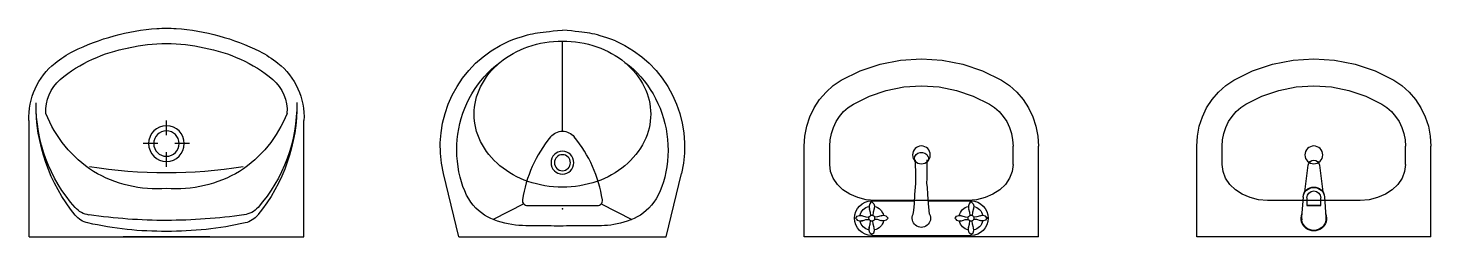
# Model space of a CAD drawing. Header units: millimetres. Extents: x 3103 to 179340, y -10977 to 70536.
# Drawn here: x 36668 to 39423, y -7892 to -7481 of the extents above; entities that cross this region are included whole.
import ezdxf

# ---------------------------------------------------------------- set-up
doc = ezdxf.new("R2010")
doc.units = ezdxf.units.MM
doc.header["$LTSCALE"] = 0.5
doc.layers.add('SANTEH', color=30, linetype='Continuous')

# ---------------------------------------------------------------- blocks, each defined once
blk = doc.blocks.new('Basin Symb_67')
at = {"layer": 'SANTEH', "linetype": 'Continuous'}
for p, q in [((0, 410), (540, 410)), ((0, 410), (0, 181.6)), ((355.1, 410), (184.9, 410)), ((540, 410), (540, 181.6)), ((269.9, 272.2), (269.9, 243.4)), ((253.2, 226.7), (224.4, 226.7)), ((315.4, 226.7), (286.6, 226.7)), ((269.9, 210), (269.9, 181.2))]:
    blk.add_line(p, q, dxfattribs=at)
for radius in [35, 25]:
    blk.add_circle((269.9, 226.7), radius, dxfattribs=at)
for centre, radius, start, end in [((264.2, -276.8), 675.9, 89.4897, 102.694), ((275.1, -276.8), 675.9, 77.2285, 90.4328), ((353.5, 151.9), 339.6, 140.6648, 180.9072), ((124.1, 322.4), 45, 97.8304, 138.5245), ((125.6, 338.7), 45, 102.694, 140.6648), ((275.2, -776.1), 1153.8, 90.245, 97.8304), ((263.5, -776.1), 1153.8, 82.0921, 89.6775), ((416.1, 322.2), 45, 41.398, 82.0921), ((414.6, 338.5), 45, 39.2578, 77.2285), ((186.5, 152), 339.6, 359.0153, 39.2578), ((319, 150.2), 305.1, 138.5245, 180.6767), ((220.9, 150.2), 305.1, 359.2458, 41.398), ((250.7, 75.1), 240.6, 85.394, 121.0561), ((289.3, 75.1), 240.6, 58.9439, 94.606), ((257.1, 79), 240.7, 122.8442, 158.4481), ((269.9, -700.7), 984.9, 81.1796, 98.8266), ((282.9, 79), 240.7, 21.5519, 57.1558), ((137.2, 175.7), 137.4, 177.5448, 231.2546), ((114, 161.9), 80.9, 176.0694, 229.1984), ((426, 161.9), 80.9, 310.8016, 3.9306), ((402.8, 175.7), 137.4, 308.7454, 2.4552), ((246.6, 327.4), 293, 230.7149, 260.0022), ((293.4, 327.4), 293, 279.9978, 309.2851), ((184.3, 234.6), 212.8, 231.3152, 242.8429), ((355.7, 234.6), 212.8, 297.1571, 308.6848), ((283.7, 443.7), 444.2, 243.7403, 265.7948), ((270, 346.7), 316.7, 256.4334, 283.5666), ((256.3, 443.7), 444.2, 274.2052, 296.2597), ((270, 270), 270, 265.9876, 274.0124)]:
    blk.add_arc(centre, radius, start, end, dxfattribs=at)
blk = doc.blocks.new('Basin 01_71')
at = {"layer": 'SANTEH', "linetype": 'Continuous'}
for p, q in [((0, 350), (0, 171.8)), ((460, 350), (0, 350)), ((128.5, 341.7), (127.2, 337.2)), ((128.5, 341.7), (127.2, 337.2)), ((128.5, 341.7), (127.2, 337.2)), ((128.5, 341.7), (127.2, 337.2)), ((128.5, 341.7), (127.2, 337.2)), ((128.5, 341.7), (127.2, 337.2)), ((127.2, 337.2), (127.5, 332.3)), ((127.2, 337.2), (127.5, 332.3)), ((127.2, 337.2), (127.5, 332.3)), ((127.2, 337.2), (127.5, 332.3)), ((127.2, 337.2), (127.5, 332.3)), ((127.2, 337.2), (127.5, 332.3)), ((127.5, 332.3), (128.4, 332)), ((127.5, 332.3), (128.4, 332)), ((127.5, 332.3), (128.4, 332)), ((127.5, 332.3), (128.4, 332)), ((127.5, 332.3), (128.4, 332)), ((127.5, 332.3), (128.4, 332)), ((128.4, 332), (127.6, 331.5)), ((128.4, 332), (127.6, 331.5)), ((128.4, 332), (127.6, 331.5)), ((128.4, 332), (127.6, 331.5)), ((128.4, 332), (127.6, 331.5)), ((128.4, 332), (127.6, 331.5)), ((127.6, 331.5), (129.6, 324.7)), ((127.6, 331.5), (129.6, 324.7)), ((127.6, 331.5), (129.6, 324.7)), ((127.6, 331.5), (129.6, 324.7)), ((127.6, 331.5), (129.6, 324.7)), ((127.6, 331.5), (129.6, 324.7)), ((130.2, 343.2), (128.5, 341.7)), ((130.2, 343.2), (128.5, 341.7)), ((130.2, 343.2), (128.5, 341.7)), ((130.2, 343.2), (128.5, 341.7)), ((130.2, 343.2), (128.5, 341.7)), ((130.2, 343.2), (128.5, 341.7)), ((132.5, 345.3), (130.2, 343.2)), ((132.5, 345.3), (130.2, 343.2)), ((132.5, 345.3), (130.2, 343.2)), ((132.5, 345.3), (130.2, 343.2)), ((132.5, 345.3), (130.2, 343.2)), ((132.5, 345.3), (130.2, 343.2)), ((132.5, 346.9), (327.5, 346.9)), ((132.5, 345.3), (134.7, 343.2)), ((132.5, 345.3), (134.7, 343.2)), ((132.5, 345.3), (134.7, 343.2)), ((132.5, 345.3), (134.7, 343.2)), ((132.5, 345.3), (134.7, 343.2)), ((132.5, 345.3), (134.7, 343.2)), ((134.7, 343.2), (136.4, 341.7)), ((134.7, 343.2), (136.4, 341.7)), ((134.7, 343.2), (136.4, 341.7)), ((134.7, 343.2), (136.4, 341.7)), ((134.7, 343.2), (136.4, 341.7)), ((134.7, 343.2), (136.4, 341.7)), ((137.4, 331.5), (135.4, 324.7)), ((137.4, 331.5), (135.4, 324.7)), ((137.4, 331.5), (135.4, 324.7)), ((137.4, 331.5), (135.4, 324.7)), ((137.4, 331.5), (135.4, 324.7)), ((137.4, 331.5), (135.4, 324.7)), ((136.4, 341.7), (137.7, 337.2)), ((136.4, 341.7), (137.7, 337.2)), ((136.4, 341.7), (137.7, 337.2)), ((136.4, 341.7), (137.7, 337.2)), ((136.4, 341.7), (137.7, 337.2)), ((136.4, 341.7), (137.7, 337.2)), ((137.4, 332.3), (136.6, 332)), ((137.4, 332.3), (136.6, 332)), ((137.4, 332.3), (136.6, 332)), ((137.4, 332.3), (136.6, 332)), ((137.4, 332.3), (136.6, 332)), ((137.4, 332.3), (136.6, 332)), ((136.6, 332), (137.4, 331.5)), ((136.6, 332), (137.4, 331.5)), ((136.6, 332), (137.4, 331.5)), ((136.6, 332), (137.4, 331.5)), ((136.6, 332), (137.4, 331.5)), ((136.6, 332), (137.4, 331.5)), ((137.7, 337.2), (137.4, 332.3)), ((137.7, 337.2), (137.4, 332.3)), ((137.7, 337.2), (137.4, 332.3)), ((137.7, 337.2), (137.4, 332.3)), ((137.7, 337.2), (137.4, 332.3)), ((137.7, 337.2), (137.4, 332.3)), ((323.5, 341.7), (322.2, 337.2)), ((323.5, 341.7), (322.2, 337.2)), ((323.5, 341.7), (322.2, 337.2)), ((323.5, 341.7), (322.2, 337.2)), ((323.5, 341.7), (322.2, 337.2)), ((323.5, 341.7), (322.2, 337.2)), ((322.2, 337.2), (322.5, 332.3)), ((322.2, 337.2), (322.5, 332.3)), ((322.2, 337.2), (322.5, 332.3)), ((322.2, 337.2), (322.5, 332.3)), ((322.2, 337.2), (322.5, 332.3)), ((322.2, 337.2), (322.5, 332.3)), ((322.5, 332.3), (323.4, 332)), ((322.5, 332.3), (323.4, 332)), ((322.5, 332.3), (323.4, 332)), ((322.5, 332.3), (323.4, 332)), ((322.5, 332.3), (323.4, 332)), ((322.5, 332.3), (323.4, 332)), ((323.4, 332), (322.6, 331.5)), ((323.4, 332), (322.6, 331.5)), ((323.4, 332), (322.6, 331.5)), ((323.4, 332), (322.6, 331.5)), ((323.4, 332), (322.6, 331.5)), ((323.4, 332), (322.6, 331.5)), ((322.6, 331.5), (324.6, 324.7)), ((322.6, 331.5), (324.6, 324.7)), ((322.6, 331.5), (324.6, 324.7)), ((322.6, 331.5), (324.6, 324.7)), ((322.6, 331.5), (324.6, 324.7)), ((322.6, 331.5), (324.6, 324.7)), ((325.2, 343.2), (323.5, 341.7)), ((325.2, 343.2), (323.5, 341.7)), ((325.2, 343.2), (323.5, 341.7)), ((325.2, 343.2), (323.5, 341.7)), ((325.2, 343.2), (323.5, 341.7)), ((325.2, 343.2), (323.5, 341.7)), ((327.5, 345.3), (325.2, 343.2)), ((327.5, 345.3), (325.2, 343.2)), ((327.5, 345.3), (325.2, 343.2)), ((327.5, 345.3), (325.2, 343.2)), ((327.5, 345.3), (325.2, 343.2)), ((327.5, 345.3), (325.2, 343.2)), ((327.5, 345.3), (329.7, 343.2)), ((327.5, 345.3), (329.7, 343.2)), ((327.5, 345.3), (329.7, 343.2)), ((327.5, 345.3), (329.7, 343.2)), ((327.5, 345.3), (329.7, 343.2)), ((327.5, 345.3), (329.7, 343.2)), ((329.7, 343.2), (331.4, 341.7)), ((329.7, 343.2), (331.4, 341.7)), ((329.7, 343.2), (331.4, 341.7)), ((329.7, 343.2), (331.4, 341.7)), ((329.7, 343.2), (331.4, 341.7)), ((329.7, 343.2), (331.4, 341.7)), ((332.4, 331.5), (330.4, 324.7)), ((332.4, 331.5), (330.4, 324.7)), ((332.4, 331.5), (330.4, 324.7)), ((332.4, 331.5), (330.4, 324.7)), ((332.4, 331.5), (330.4, 324.7)), ((332.4, 331.5), (330.4, 324.7)), ((331.4, 341.7), (332.7, 337.2)), ((331.4, 341.7), (332.7, 337.2)), ((331.4, 341.7), (332.7, 337.2)), ((331.4, 341.7), (332.7, 337.2)), ((331.4, 341.7), (332.7, 337.2)), ((331.4, 341.7), (332.7, 337.2)), ((332.4, 332.3), (331.6, 332)), ((332.4, 332.3), (331.6, 332)), ((332.4, 332.3), (331.6, 332)), ((332.4, 332.3), (331.6, 332)), ((332.4, 332.3), (331.6, 332)), ((332.4, 332.3), (331.6, 332)), ((331.6, 332), (332.4, 331.5)), ((331.6, 332), (332.4, 331.5)), ((331.6, 332), (332.4, 331.5)), ((331.6, 332), (332.4, 331.5)), ((331.6, 332), (332.4, 331.5)), ((331.6, 332), (332.4, 331.5)), ((332.7, 337.2), (332.4, 332.3)), ((332.7, 337.2), (332.4, 332.3)), ((332.7, 337.2), (332.4, 332.3)), ((332.7, 337.2), (332.4, 332.3)), ((332.7, 337.2), (332.4, 332.3)), ((332.7, 337.2), (332.4, 332.3)), ((460, 350), (460, 171.8)), ((100.4, 313.2), (102.5, 315.4)), ((100.4, 313.2), (102.5, 315.4)), ((100.4, 313.2), (102.5, 315.4)), ((100.4, 313.2), (102.5, 315.4)), ((100.4, 313.2), (102.5, 315.4)), ((100.4, 313.2), (102.5, 315.4)), ((100.4, 313.2), (102.5, 310.9)), ((100.4, 313.2), (102.5, 310.9)), ((100.4, 313.2), (102.5, 310.9)), ((100.4, 313.2), (102.5, 310.9)), ((100.4, 313.2), (102.5, 310.9)), ((100.4, 313.2), (102.5, 310.9)), ((102.5, 315.4), (104, 317.1)), ((102.5, 315.4), (104, 317.1)), ((102.5, 315.4), (104, 317.1)), ((102.5, 315.4), (104, 317.1)), ((102.5, 315.4), (104, 317.1)), ((102.5, 315.4), (104, 317.1)), ((102.5, 310.9), (104, 309.2)), ((102.5, 310.9), (104, 309.2)), ((102.5, 310.9), (104, 309.2)), ((102.5, 310.9), (104, 309.2)), ((102.5, 310.9), (104, 309.2)), ((102.5, 310.9), (104, 309.2)), ((104, 317.1), (108.5, 318.4)), ((104, 317.1), (108.5, 318.4)), ((104, 317.1), (108.5, 318.4)), ((104, 317.1), (108.5, 318.4)), ((104, 317.1), (108.5, 318.4)), ((104, 317.1), (108.5, 318.4)), ((104, 309.2), (108.5, 307.9)), ((104, 309.2), (108.5, 307.9)), ((104, 309.2), (108.5, 307.9)), ((104, 309.2), (108.5, 307.9)), ((104, 309.2), (108.5, 307.9)), ((104, 309.2), (108.5, 307.9)), ((108.5, 318.4), (113.4, 318.1)), ((108.5, 318.4), (113.4, 318.1)), ((108.5, 318.4), (113.4, 318.1)), ((108.5, 318.4), (113.4, 318.1)), ((108.5, 318.4), (113.4, 318.1)), ((108.5, 318.4), (113.4, 318.1)), ((108.5, 307.9), (113.4, 308.2)), ((108.5, 307.9), (113.4, 308.2)), ((108.5, 307.9), (113.4, 308.2)), ((108.5, 307.9), (113.4, 308.2)), ((108.5, 307.9), (113.4, 308.2)), ((108.5, 307.9), (113.4, 308.2)), ((113.4, 318.1), (113.7, 317.3)), ((113.4, 318.1), (113.7, 317.3)), ((113.4, 318.1), (113.7, 317.3)), ((113.4, 318.1), (113.7, 317.3)), ((113.4, 318.1), (113.7, 317.3)), ((113.4, 318.1), (113.7, 317.3)), ((113.4, 308.2), (113.7, 309.1)), ((113.4, 308.2), (113.7, 309.1)), ((113.4, 308.2), (113.7, 309.1)), ((113.4, 308.2), (113.7, 309.1)), ((113.4, 308.2), (113.7, 309.1)), ((113.4, 308.2), (113.7, 309.1)), ((113.7, 317.3), (114.2, 318.1)), ((113.7, 317.3), (114.2, 318.1)), ((113.7, 317.3), (114.2, 318.1)), ((113.7, 317.3), (114.2, 318.1)), ((113.7, 317.3), (114.2, 318.1)), ((113.7, 317.3), (114.2, 318.1)), ((113.7, 309.1), (114.2, 308.3)), ((113.7, 309.1), (114.2, 308.3)), ((113.7, 309.1), (114.2, 308.3)), ((113.7, 309.1), (114.2, 308.3)), ((113.7, 309.1), (114.2, 308.3)), ((113.7, 309.1), (114.2, 308.3)), ((114.2, 318.1), (121, 316.1)), ((114.2, 318.1), (121, 316.1)), ((114.2, 318.1), (121, 316.1)), ((114.2, 318.1), (121, 316.1)), ((114.2, 318.1), (121, 316.1)), ((114.2, 318.1), (121, 316.1)), ((114.2, 308.3), (121, 310.3)), ((114.2, 308.3), (121, 310.3)), ((114.2, 308.3), (121, 310.3)), ((114.2, 308.3), (121, 310.3)), ((114.2, 308.3), (121, 310.3)), ((114.2, 308.3), (121, 310.3)), ((121, 316.1), (127.3, 315.5)), ((121, 316.1), (127.3, 315.5)), ((121, 316.1), (127.3, 315.5)), ((121, 316.1), (127.3, 315.5)), ((121, 316.1), (127.3, 315.5)), ((121, 316.1), (127.3, 315.5)), ((121, 310.3), (127.3, 310.9)), ((121, 310.3), (127.3, 310.9)), ((121, 310.3), (127.3, 310.9)), ((121, 310.3), (127.3, 310.9)), ((121, 310.3), (127.3, 310.9)), ((121, 310.3), (127.3, 310.9)), ((127.1, 315.1), (126.8, 313.9)), ((127.1, 315.1), (126.8, 313.9)), ((127.1, 315.1), (126.8, 313.9)), ((127.1, 315.1), (126.8, 313.9)), ((127.1, 315.1), (126.8, 313.9)), ((127.1, 315.1), (126.8, 313.9)), ((126.8, 313.9), (126.8, 312.5)), ((126.8, 313.9), (126.8, 312.5)), ((126.8, 313.9), (126.8, 312.5)), ((126.8, 313.9), (126.8, 312.5)), ((126.8, 313.9), (126.8, 312.5)), ((126.8, 313.9), (126.8, 312.5)), ((126.8, 312.5), (127.1, 311.2)), ((126.8, 312.5), (127.1, 311.2)), ((126.8, 312.5), (127.1, 311.2)), ((126.8, 312.5), (127.1, 311.2)), ((126.8, 312.5), (127.1, 311.2)), ((126.8, 312.5), (127.1, 311.2)), ((127.7, 316.3), (127.1, 315.1)), ((127.7, 316.3), (127.1, 315.1)), ((127.7, 316.3), (127.1, 315.1)), ((127.7, 316.3), (127.1, 315.1)), ((127.7, 316.3), (127.1, 315.1)), ((127.7, 316.3), (127.1, 315.1)), ((127.1, 311.2), (127.7, 310.1)), ((127.1, 311.2), (127.7, 310.1)), ((127.1, 311.2), (127.7, 310.1)), ((127.1, 311.2), (127.7, 310.1)), ((127.1, 311.2), (127.7, 310.1)), ((127.1, 311.2), (127.7, 310.1)), ((128.6, 317.3), (127.7, 316.3)), ((128.6, 317.3), (127.7, 316.3)), ((128.6, 317.3), (127.7, 316.3)), ((128.6, 317.3), (127.7, 316.3)), ((128.6, 317.3), (127.7, 316.3)), ((128.6, 317.3), (127.7, 316.3)), ((127.7, 310.1), (128.6, 309.1)), ((127.7, 310.1), (128.6, 309.1)), ((127.7, 310.1), (128.6, 309.1)), ((127.7, 310.1), (128.6, 309.1)), ((127.7, 310.1), (128.6, 309.1)), ((127.7, 310.1), (128.6, 309.1)), ((129.7, 318.1), (128.6, 317.3)), ((129.7, 318.1), (128.6, 317.3)), ((129.7, 318.1), (128.6, 317.3)), ((129.7, 318.1), (128.6, 317.3)), ((129.7, 318.1), (128.6, 317.3)), ((129.7, 318.1), (128.6, 317.3)), ((128.6, 309.1), (129.7, 308.3)), ((128.6, 309.1), (129.7, 308.3)), ((128.6, 309.1), (129.7, 308.3)), ((128.6, 309.1), (129.7, 308.3)), ((128.6, 309.1), (129.7, 308.3)), ((128.6, 309.1), (129.7, 308.3)), ((129.6, 324.7), (130.2, 318.4)), ((129.6, 324.7), (130.2, 318.4)), ((129.6, 324.7), (130.2, 318.4)), ((129.6, 324.7), (130.2, 318.4)), ((129.6, 324.7), (130.2, 318.4)), ((129.6, 324.7), (130.2, 318.4)), ((129.6, 301.7), (130.2, 308)), ((129.6, 301.7), (130.2, 308)), ((129.6, 301.7), (130.2, 308)), ((129.6, 301.7), (130.2, 308)), ((129.6, 301.7), (130.2, 308)), ((129.6, 301.7), (130.2, 308)), ((130.9, 318.7), (129.7, 318.1)), ((130.9, 318.7), (129.7, 318.1)), ((130.9, 318.7), (129.7, 318.1)), ((130.9, 318.7), (129.7, 318.1)), ((130.9, 318.7), (129.7, 318.1)), ((130.9, 318.7), (129.7, 318.1)), ((129.7, 308.3), (130.9, 307.7)), ((129.7, 308.3), (130.9, 307.7)), ((129.7, 308.3), (130.9, 307.7)), ((129.7, 308.3), (130.9, 307.7)), ((129.7, 308.3), (130.9, 307.7)), ((129.7, 308.3), (130.9, 307.7)), ((132.2, 318.9), (130.9, 318.7)), ((132.2, 318.9), (130.9, 318.7)), ((132.2, 318.9), (130.9, 318.7)), ((132.2, 318.9), (130.9, 318.7)), ((132.2, 318.9), (130.9, 318.7)), ((132.2, 318.9), (130.9, 318.7)), ((130.9, 307.7), (132.2, 307.5)), ((130.9, 307.7), (132.2, 307.5)), ((130.9, 307.7), (132.2, 307.5)), ((130.9, 307.7), (132.2, 307.5)), ((130.9, 307.7), (132.2, 307.5)), ((130.9, 307.7), (132.2, 307.5)), ((133.5, 318.8), (132.2, 318.9)), ((133.5, 318.8), (132.2, 318.9)), ((133.5, 318.8), (132.2, 318.9)), ((133.5, 318.8), (132.2, 318.9)), ((133.5, 318.8), (132.2, 318.9)), ((133.5, 318.8), (132.2, 318.9)), ((132.2, 307.5), (133.5, 307.6)), ((132.2, 307.5), (133.5, 307.6)), ((132.2, 307.5), (133.5, 307.6)), ((132.2, 307.5), (133.5, 307.6)), ((132.2, 307.5), (133.5, 307.6)), ((132.2, 307.5), (133.5, 307.6)), ((134.8, 318.4), (133.5, 318.8)), ((134.8, 318.4), (133.5, 318.8)), ((134.8, 318.4), (133.5, 318.8)), ((134.8, 318.4), (133.5, 318.8)), ((134.8, 318.4), (133.5, 318.8)), ((134.8, 318.4), (133.5, 318.8)), ((133.5, 307.6), (134.8, 308)), ((133.5, 307.6), (134.8, 308)), ((133.5, 307.6), (134.8, 308)), ((133.5, 307.6), (134.8, 308)), ((133.5, 307.6), (134.8, 308)), ((133.5, 307.6), (134.8, 308)), ((135.4, 324.7), (134.8, 318.4)), ((135.4, 324.7), (134.8, 318.4)), ((135.4, 324.7), (134.8, 318.4)), ((135.4, 324.7), (134.8, 318.4)), ((135.4, 324.7), (134.8, 318.4)), ((135.4, 324.7), (134.8, 318.4)), ((135.9, 317.8), (134.8, 318.4)), ((135.9, 317.8), (134.8, 318.4)), ((135.9, 317.8), (134.8, 318.4)), ((135.9, 317.8), (134.8, 318.4)), ((135.9, 317.8), (134.8, 318.4)), ((135.9, 317.8), (134.8, 318.4)), ((134.8, 308), (135.9, 308.6)), ((134.8, 308), (135.9, 308.6)), ((134.8, 308), (135.9, 308.6)), ((134.8, 308), (135.9, 308.6)), ((134.8, 308), (135.9, 308.6)), ((134.8, 308), (135.9, 308.6)), ((135.4, 301.7), (134.8, 308)), ((135.4, 301.7), (134.8, 308)), ((135.4, 301.7), (134.8, 308)), ((135.4, 301.7), (134.8, 308)), ((135.4, 301.7), (134.8, 308)), ((135.4, 301.7), (134.8, 308)), ((136.9, 316.9), (135.9, 317.8)), ((136.9, 316.9), (135.9, 317.8)), ((136.9, 316.9), (135.9, 317.8)), ((136.9, 316.9), (135.9, 317.8)), ((136.9, 316.9), (135.9, 317.8)), ((136.9, 316.9), (135.9, 317.8)), ((135.9, 308.6), (136.9, 309.5)), ((135.9, 308.6), (136.9, 309.5)), ((135.9, 308.6), (136.9, 309.5)), ((135.9, 308.6), (136.9, 309.5)), ((135.9, 308.6), (136.9, 309.5)), ((135.9, 308.6), (136.9, 309.5)), ((137.6, 315.8), (136.9, 316.9)), ((137.6, 315.8), (136.9, 316.9)), ((137.6, 315.8), (136.9, 316.9)), ((137.6, 315.8), (136.9, 316.9)), ((137.6, 315.8), (136.9, 316.9)), ((137.6, 315.8), (136.9, 316.9)), ((136.9, 309.5), (137.6, 310.6)), ((136.9, 309.5), (137.6, 310.6)), ((136.9, 309.5), (137.6, 310.6)), ((136.9, 309.5), (137.6, 310.6)), ((136.9, 309.5), (137.6, 310.6)), ((136.9, 309.5), (137.6, 310.6)), ((138, 314.5), (137.6, 315.8)), ((138, 314.5), (137.6, 315.8)), ((138, 314.5), (137.6, 315.8)), ((138, 314.5), (137.6, 315.8)), ((138, 314.5), (137.6, 315.8)), ((138, 314.5), (137.6, 315.8)), ((137.6, 310.6), (138, 311.9)), ((137.6, 310.6), (138, 311.9)), ((137.6, 310.6), (138, 311.9)), ((137.6, 310.6), (138, 311.9)), ((137.6, 310.6), (138, 311.9)), ((137.6, 310.6), (138, 311.9)), ((144, 316.1), (137.7, 315.5)), ((144, 316.1), (137.7, 315.5)), ((144, 316.1), (137.7, 315.5)), ((144, 316.1), (137.7, 315.5)), ((144, 316.1), (137.7, 315.5)), ((144, 316.1), (137.7, 315.5)), ((144, 310.3), (137.7, 310.9)), ((144, 310.3), (137.7, 310.9)), ((144, 310.3), (137.7, 310.9)), ((144, 310.3), (137.7, 310.9)), ((144, 310.3), (137.7, 310.9)), ((144, 310.3), (137.7, 310.9)), ((138.2, 313.2), (138, 314.5)), ((138.2, 313.2), (138, 314.5)), ((138.2, 313.2), (138, 314.5)), ((138.2, 313.2), (138, 314.5)), ((138.2, 313.2), (138, 314.5)), ((138.2, 313.2), (138, 314.5)), ((138, 311.9), (138.2, 313.2)), ((138, 311.9), (138.2, 313.2)), ((138, 311.9), (138.2, 313.2)), ((138, 311.9), (138.2, 313.2)), ((138, 311.9), (138.2, 313.2)), ((138, 311.9), (138.2, 313.2)), ((150.8, 318.1), (144, 316.1)), ((150.8, 318.1), (144, 316.1)), ((150.8, 318.1), (144, 316.1)), ((150.8, 318.1), (144, 316.1)), ((150.8, 318.1), (144, 316.1)), ((150.8, 318.1), (144, 316.1)), ((150.8, 308.3), (144, 310.3)), ((150.8, 308.3), (144, 310.3)), ((150.8, 308.3), (144, 310.3)), ((150.8, 308.3), (144, 310.3)), ((150.8, 308.3), (144, 310.3)), ((150.8, 308.3), (144, 310.3)), ((151.3, 317.3), (150.8, 318.1)), ((151.3, 317.3), (150.8, 318.1)), ((151.3, 317.3), (150.8, 318.1)), ((151.3, 317.3), (150.8, 318.1)), ((151.3, 317.3), (150.8, 318.1)), ((151.3, 317.3), (150.8, 318.1)), ((151.3, 309.1), (150.8, 308.3)), ((151.3, 309.1), (150.8, 308.3)), ((151.3, 309.1), (150.8, 308.3)), ((151.3, 309.1), (150.8, 308.3)), ((151.3, 309.1), (150.8, 308.3)), ((151.3, 309.1), (150.8, 308.3)), ((151.6, 318.1), (151.3, 317.3)), ((151.6, 318.1), (151.3, 317.3)), ((151.6, 318.1), (151.3, 317.3)), ((151.6, 318.1), (151.3, 317.3)), ((151.6, 318.1), (151.3, 317.3)), ((151.6, 318.1), (151.3, 317.3)), ((151.6, 308.3), (151.3, 309.1)), ((151.6, 308.3), (151.3, 309.1)), ((151.6, 308.3), (151.3, 309.1)), ((151.6, 308.3), (151.3, 309.1)), ((151.6, 308.3), (151.3, 309.1)), ((151.6, 308.3), (151.3, 309.1)), ((156.5, 318.4), (151.6, 318.1)), ((156.5, 318.4), (151.6, 318.1)), ((156.5, 318.4), (151.6, 318.1)), ((156.5, 318.4), (151.6, 318.1)), ((156.5, 318.4), (151.6, 318.1)), ((156.5, 318.4), (151.6, 318.1)), ((156.5, 308), (151.6, 308.3)), ((156.5, 308), (151.6, 308.3)), ((156.5, 308), (151.6, 308.3)), ((156.5, 308), (151.6, 308.3)), ((156.5, 308), (151.6, 308.3)), ((156.5, 308), (151.6, 308.3)), ((161, 317.2), (156.5, 318.4)), ((161, 317.2), (156.5, 318.4)), ((161, 317.2), (156.5, 318.4)), ((161, 317.2), (156.5, 318.4)), ((161, 317.2), (156.5, 318.4)), ((161, 317.2), (156.5, 318.4)), ((161, 309.2), (156.5, 308)), ((161, 309.2), (156.5, 308)), ((161, 309.2), (156.5, 308)), ((161, 309.2), (156.5, 308)), ((161, 309.2), (156.5, 308)), ((161, 309.2), (156.5, 308)), ((162.5, 315.4), (161, 317.2)), ((162.5, 315.4), (161, 317.2)), ((162.5, 315.4), (161, 317.2)), ((162.5, 315.4), (161, 317.2)), ((162.5, 315.4), (161, 317.2)), ((162.5, 315.4), (161, 317.2)), ((162.5, 311), (161, 309.2)), ((162.5, 311), (161, 309.2)), ((162.5, 311), (161, 309.2)), ((162.5, 311), (161, 309.2)), ((162.5, 311), (161, 309.2)), ((162.5, 311), (161, 309.2)), ((164.6, 313.2), (162.5, 315.4)), ((164.6, 313.2), (162.5, 315.4)), ((164.6, 313.2), (162.5, 315.4)), ((164.6, 313.2), (162.5, 315.4)), ((164.6, 313.2), (162.5, 315.4)), ((164.6, 313.2), (162.5, 315.4)), ((164.6, 313.2), (162.5, 311)), ((164.6, 313.2), (162.5, 311)), ((164.6, 313.2), (162.5, 311)), ((164.6, 313.2), (162.5, 311)), ((164.6, 313.2), (162.5, 311)), ((164.6, 313.2), (162.5, 311)), ((213.9, 305.1), (215, 298)), ((246.1, 305.1), (245, 298)), ((295.4, 313.2), (297.5, 315.4)), ((295.4, 313.2), (297.5, 315.4)), ((295.4, 313.2), (297.5, 315.4)), ((295.4, 313.2), (297.5, 315.4)), ((295.4, 313.2), (297.5, 315.4)), ((295.4, 313.2), (297.5, 315.4)), ((295.4, 313.2), (297.5, 310.9)), ((295.4, 313.2), (297.5, 310.9)), ((295.4, 313.2), (297.5, 310.9)), ((295.4, 313.2), (297.5, 310.9)), ((295.4, 313.2), (297.5, 310.9)), ((295.4, 313.2), (297.5, 310.9)), ((297.5, 315.4), (299, 317.1)), ((297.5, 315.4), (299, 317.1)), ((297.5, 315.4), (299, 317.1)), ((297.5, 315.4), (299, 317.1)), ((297.5, 315.4), (299, 317.1)), ((297.5, 315.4), (299, 317.1)), ((297.5, 310.9), (299, 309.2)), ((297.5, 310.9), (299, 309.2)), ((297.5, 310.9), (299, 309.2)), ((297.5, 310.9), (299, 309.2)), ((297.5, 310.9), (299, 309.2)), ((297.5, 310.9), (299, 309.2)), ((299, 317.1), (303.5, 318.4)), ((299, 317.1), (303.5, 318.4)), ((299, 317.1), (303.5, 318.4)), ((299, 317.1), (303.5, 318.4)), ((299, 317.1), (303.5, 318.4)), ((299, 317.1), (303.5, 318.4)), ((299, 309.2), (303.5, 307.9)), ((299, 309.2), (303.5, 307.9)), ((299, 309.2), (303.5, 307.9)), ((299, 309.2), (303.5, 307.9)), ((299, 309.2), (303.5, 307.9)), ((299, 309.2), (303.5, 307.9)), ((303.5, 318.4), (308.4, 318.1)), ((303.5, 318.4), (308.4, 318.1)), ((303.5, 318.4), (308.4, 318.1)), ((303.5, 318.4), (308.4, 318.1)), ((303.5, 318.4), (308.4, 318.1)), ((303.5, 318.4), (308.4, 318.1)), ((303.5, 307.9), (308.4, 308.2)), ((303.5, 307.9), (308.4, 308.2)), ((303.5, 307.9), (308.4, 308.2)), ((303.5, 307.9), (308.4, 308.2)), ((303.5, 307.9), (308.4, 308.2)), ((303.5, 307.9), (308.4, 308.2)), ((308.4, 318.1), (308.7, 317.3)), ((308.4, 318.1), (308.7, 317.3)), ((308.4, 318.1), (308.7, 317.3)), ((308.4, 318.1), (308.7, 317.3)), ((308.4, 318.1), (308.7, 317.3)), ((308.4, 318.1), (308.7, 317.3)), ((308.4, 308.2), (308.7, 309.1)), ((308.4, 308.2), (308.7, 309.1)), ((308.4, 308.2), (308.7, 309.1)), ((308.4, 308.2), (308.7, 309.1)), ((308.4, 308.2), (308.7, 309.1)), ((308.4, 308.2), (308.7, 309.1)), ((308.7, 317.3), (309.2, 318.1)), ((308.7, 317.3), (309.2, 318.1)), ((308.7, 317.3), (309.2, 318.1)), ((308.7, 317.3), (309.2, 318.1)), ((308.7, 317.3), (309.2, 318.1)), ((308.7, 317.3), (309.2, 318.1)), ((308.7, 309.1), (309.2, 308.3)), ((308.7, 309.1), (309.2, 308.3)), ((308.7, 309.1), (309.2, 308.3)), ((308.7, 309.1), (309.2, 308.3)), ((308.7, 309.1), (309.2, 308.3)), ((308.7, 309.1), (309.2, 308.3)), ((309.2, 318.1), (316, 316.1)), ((309.2, 318.1), (316, 316.1)), ((309.2, 318.1), (316, 316.1)), ((309.2, 318.1), (316, 316.1)), ((309.2, 318.1), (316, 316.1)), ((309.2, 318.1), (316, 316.1)), ((309.2, 308.3), (316, 310.3)), ((309.2, 308.3), (316, 310.3)), ((309.2, 308.3), (316, 310.3)), ((309.2, 308.3), (316, 310.3)), ((309.2, 308.3), (316, 310.3)), ((309.2, 308.3), (316, 310.3)), ((316, 316.1), (322.3, 315.5)), ((316, 316.1), (322.3, 315.5)), ((316, 316.1), (322.3, 315.5)), ((316, 316.1), (322.3, 315.5)), ((316, 316.1), (322.3, 315.5)), ((316, 316.1), (322.3, 315.5)), ((316, 310.3), (322.3, 310.9)), ((316, 310.3), (322.3, 310.9)), ((316, 310.3), (322.3, 310.9)), ((316, 310.3), (322.3, 310.9)), ((316, 310.3), (322.3, 310.9)), ((316, 310.3), (322.3, 310.9)), ((322.1, 315.1), (321.8, 313.9)), ((322.1, 315.1), (321.8, 313.9)), ((322.1, 315.1), (321.8, 313.9)), ((322.1, 315.1), (321.8, 313.9)), ((322.1, 315.1), (321.8, 313.9)), ((322.1, 315.1), (321.8, 313.9)), ((321.8, 313.9), (321.8, 312.5)), ((321.8, 313.9), (321.8, 312.5)), ((321.8, 313.9), (321.8, 312.5)), ((321.8, 313.9), (321.8, 312.5)), ((321.8, 313.9), (321.8, 312.5)), ((321.8, 313.9), (321.8, 312.5)), ((321.8, 312.5), (322.1, 311.2)), ((321.8, 312.5), (322.1, 311.2)), ((321.8, 312.5), (322.1, 311.2)), ((321.8, 312.5), (322.1, 311.2)), ((321.8, 312.5), (322.1, 311.2)), ((321.8, 312.5), (322.1, 311.2)), ((322.7, 316.3), (322.1, 315.1)), ((322.7, 316.3), (322.1, 315.1)), ((322.7, 316.3), (322.1, 315.1)), ((322.7, 316.3), (322.1, 315.1)), ((322.7, 316.3), (322.1, 315.1)), ((322.7, 316.3), (322.1, 315.1)), ((322.1, 311.2), (322.7, 310.1)), ((322.1, 311.2), (322.7, 310.1)), ((322.1, 311.2), (322.7, 310.1)), ((322.1, 311.2), (322.7, 310.1)), ((322.1, 311.2), (322.7, 310.1)), ((322.1, 311.2), (322.7, 310.1)), ((323.6, 317.3), (322.7, 316.3)), ((323.6, 317.3), (322.7, 316.3)), ((323.6, 317.3), (322.7, 316.3)), ((323.6, 317.3), (322.7, 316.3)), ((323.6, 317.3), (322.7, 316.3)), ((323.6, 317.3), (322.7, 316.3)), ((322.7, 310.1), (323.6, 309.1)), ((322.7, 310.1), (323.6, 309.1)), ((322.7, 310.1), (323.6, 309.1)), ((322.7, 310.1), (323.6, 309.1)), ((322.7, 310.1), (323.6, 309.1)), ((322.7, 310.1), (323.6, 309.1)), ((324.7, 318.1), (323.6, 317.3)), ((324.7, 318.1), (323.6, 317.3)), ((324.7, 318.1), (323.6, 317.3)), ((324.7, 318.1), (323.6, 317.3)), ((324.7, 318.1), (323.6, 317.3)), ((324.7, 318.1), (323.6, 317.3)), ((323.6, 309.1), (324.7, 308.3)), ((323.6, 309.1), (324.7, 308.3)), ((323.6, 309.1), (324.7, 308.3)), ((323.6, 309.1), (324.7, 308.3)), ((323.6, 309.1), (324.7, 308.3)), ((323.6, 309.1), (324.7, 308.3)), ((324.6, 324.7), (325.2, 318.4)), ((324.6, 324.7), (325.2, 318.4)), ((324.6, 324.7), (325.2, 318.4)), ((324.6, 324.7), (325.2, 318.4)), ((324.6, 324.7), (325.2, 318.4)), ((324.6, 324.7), (325.2, 318.4)), ((324.6, 301.7), (325.2, 308)), ((324.6, 301.7), (325.2, 308)), ((324.6, 301.7), (325.2, 308)), ((324.6, 301.7), (325.2, 308)), ((324.6, 301.7), (325.2, 308)), ((324.6, 301.7), (325.2, 308)), ((325.9, 318.7), (324.7, 318.1)), ((325.9, 318.7), (324.7, 318.1)), ((325.9, 318.7), (324.7, 318.1)), ((325.9, 318.7), (324.7, 318.1)), ((325.9, 318.7), (324.7, 318.1)), ((325.9, 318.7), (324.7, 318.1)), ((324.7, 308.3), (325.9, 307.7)), ((324.7, 308.3), (325.9, 307.7)), ((324.7, 308.3), (325.9, 307.7)), ((324.7, 308.3), (325.9, 307.7)), ((324.7, 308.3), (325.9, 307.7)), ((324.7, 308.3), (325.9, 307.7)), ((327.2, 318.9), (325.9, 318.7)), ((327.2, 318.9), (325.9, 318.7)), ((327.2, 318.9), (325.9, 318.7)), ((327.2, 318.9), (325.9, 318.7)), ((327.2, 318.9), (325.9, 318.7)), ((327.2, 318.9), (325.9, 318.7)), ((325.9, 307.7), (327.2, 307.5)), ((325.9, 307.7), (327.2, 307.5)), ((325.9, 307.7), (327.2, 307.5)), ((325.9, 307.7), (327.2, 307.5)), ((325.9, 307.7), (327.2, 307.5)), ((325.9, 307.7), (327.2, 307.5)), ((328.5, 318.8), (327.2, 318.9)), ((328.5, 318.8), (327.2, 318.9)), ((328.5, 318.8), (327.2, 318.9)), ((328.5, 318.8), (327.2, 318.9)), ((328.5, 318.8), (327.2, 318.9)), ((328.5, 318.8), (327.2, 318.9)), ((327.2, 307.5), (328.5, 307.6)), ((327.2, 307.5), (328.5, 307.6)), ((327.2, 307.5), (328.5, 307.6)), ((327.2, 307.5), (328.5, 307.6)), ((327.2, 307.5), (328.5, 307.6)), ((327.2, 307.5), (328.5, 307.6)), ((329.8, 318.4), (328.5, 318.8)), ((329.8, 318.4), (328.5, 318.8)), ((329.8, 318.4), (328.5, 318.8)), ((329.8, 318.4), (328.5, 318.8)), ((329.8, 318.4), (328.5, 318.8)), ((329.8, 318.4), (328.5, 318.8)), ((328.5, 307.6), (329.8, 308)), ((328.5, 307.6), (329.8, 308)), ((328.5, 307.6), (329.8, 308)), ((328.5, 307.6), (329.8, 308)), ((328.5, 307.6), (329.8, 308)), ((328.5, 307.6), (329.8, 308)), ((330.4, 324.7), (329.8, 318.4)), ((330.4, 324.7), (329.8, 318.4)), ((330.4, 324.7), (329.8, 318.4)), ((330.4, 324.7), (329.8, 318.4)), ((330.4, 324.7), (329.8, 318.4)), ((330.4, 324.7), (329.8, 318.4)), ((330.9, 317.8), (329.8, 318.4)), ((330.9, 317.8), (329.8, 318.4)), ((330.9, 317.8), (329.8, 318.4)), ((330.9, 317.8), (329.8, 318.4)), ((330.9, 317.8), (329.8, 318.4)), ((330.9, 317.8), (329.8, 318.4)), ((329.8, 308), (330.9, 308.6)), ((329.8, 308), (330.9, 308.6)), ((329.8, 308), (330.9, 308.6)), ((329.8, 308), (330.9, 308.6)), ((329.8, 308), (330.9, 308.6)), ((329.8, 308), (330.9, 308.6)), ((330.4, 301.7), (329.8, 308)), ((330.4, 301.7), (329.8, 308)), ((330.4, 301.7), (329.8, 308)), ((330.4, 301.7), (329.8, 308)), ((330.4, 301.7), (329.8, 308)), ((330.4, 301.7), (329.8, 308)), ((331.9, 316.9), (330.9, 317.8)), ((331.9, 316.9), (330.9, 317.8)), ((331.9, 316.9), (330.9, 317.8)), ((331.9, 316.9), (330.9, 317.8)), ((331.9, 316.9), (330.9, 317.8)), ((331.9, 316.9), (330.9, 317.8)), ((330.9, 308.6), (331.9, 309.5)), ((330.9, 308.6), (331.9, 309.5)), ((330.9, 308.6), (331.9, 309.5)), ((330.9, 308.6), (331.9, 309.5)), ((330.9, 308.6), (331.9, 309.5)), ((330.9, 308.6), (331.9, 309.5)), ((332.6, 315.8), (331.9, 316.9)), ((332.6, 315.8), (331.9, 316.9)), ((332.6, 315.8), (331.9, 316.9)), ((332.6, 315.8), (331.9, 316.9)), ((332.6, 315.8), (331.9, 316.9)), ((332.6, 315.8), (331.9, 316.9)), ((331.9, 309.5), (332.6, 310.6)), ((331.9, 309.5), (332.6, 310.6)), ((331.9, 309.5), (332.6, 310.6)), ((331.9, 309.5), (332.6, 310.6)), ((331.9, 309.5), (332.6, 310.6)), ((331.9, 309.5), (332.6, 310.6)), ((333, 314.5), (332.6, 315.8)), ((333, 314.5), (332.6, 315.8)), ((333, 314.5), (332.6, 315.8)), ((333, 314.5), (332.6, 315.8)), ((333, 314.5), (332.6, 315.8)), ((333, 314.5), (332.6, 315.8)), ((332.6, 310.6), (333, 311.9)), ((332.6, 310.6), (333, 311.9)), ((332.6, 310.6), (333, 311.9)), ((332.6, 310.6), (333, 311.9)), ((332.6, 310.6), (333, 311.9)), ((332.6, 310.6), (333, 311.9)), ((339, 316.1), (332.7, 315.5)), ((339, 316.1), (332.7, 315.5)), ((339, 316.1), (332.7, 315.5)), ((339, 316.1), (332.7, 315.5)), ((339, 316.1), (332.7, 315.5)), ((339, 316.1), (332.7, 315.5)), ((339, 310.3), (332.7, 310.9)), ((339, 310.3), (332.7, 310.9)), ((339, 310.3), (332.7, 310.9)), ((339, 310.3), (332.7, 310.9)), ((339, 310.3), (332.7, 310.9)), ((339, 310.3), (332.7, 310.9)), ((333.2, 313.2), (333, 314.5)), ((333.2, 313.2), (333, 314.5)), ((333.2, 313.2), (333, 314.5)), ((333.2, 313.2), (333, 314.5)), ((333.2, 313.2), (333, 314.5)), ((333.2, 313.2), (333, 314.5)), ((333, 311.9), (333.2, 313.2)), ((333, 311.9), (333.2, 313.2)), ((333, 311.9), (333.2, 313.2)), ((333, 311.9), (333.2, 313.2)), ((333, 311.9), (333.2, 313.2)), ((333, 311.9), (333.2, 313.2)), ((345.8, 318.1), (339, 316.1)), ((345.8, 318.1), (339, 316.1)), ((345.8, 318.1), (339, 316.1)), ((345.8, 318.1), (339, 316.1)), ((345.8, 318.1), (339, 316.1)), ((345.8, 318.1), (339, 316.1)), ((345.8, 308.3), (339, 310.3)), ((345.8, 308.3), (339, 310.3)), ((345.8, 308.3), (339, 310.3)), ((345.8, 308.3), (339, 310.3)), ((345.8, 308.3), (339, 310.3)), ((345.8, 308.3), (339, 310.3)), ((346.3, 317.3), (345.8, 318.1)), ((346.3, 317.3), (345.8, 318.1)), ((346.3, 317.3), (345.8, 318.1)), ((346.3, 317.3), (345.8, 318.1)), ((346.3, 317.3), (345.8, 318.1)), ((346.3, 317.3), (345.8, 318.1)), ((346.3, 309.1), (345.8, 308.3)), ((346.3, 309.1), (345.8, 308.3)), ((346.3, 309.1), (345.8, 308.3)), ((346.3, 309.1), (345.8, 308.3)), ((346.3, 309.1), (345.8, 308.3)), ((346.3, 309.1), (345.8, 308.3)), ((346.6, 318.1), (346.3, 317.3)), ((346.6, 318.1), (346.3, 317.3)), ((346.6, 318.1), (346.3, 317.3)), ((346.6, 318.1), (346.3, 317.3)), ((346.6, 318.1), (346.3, 317.3)), ((346.6, 318.1), (346.3, 317.3)), ((346.6, 308.3), (346.3, 309.1)), ((346.6, 308.3), (346.3, 309.1)), ((346.6, 308.3), (346.3, 309.1)), ((346.6, 308.3), (346.3, 309.1)), ((346.6, 308.3), (346.3, 309.1)), ((346.6, 308.3), (346.3, 309.1)), ((351.5, 318.4), (346.6, 318.1)), ((351.5, 318.4), (346.6, 318.1)), ((351.5, 318.4), (346.6, 318.1)), ((351.5, 318.4), (346.6, 318.1)), ((351.5, 318.4), (346.6, 318.1)), ((351.5, 318.4), (346.6, 318.1)), ((351.5, 308), (346.6, 308.3)), ((351.5, 308), (346.6, 308.3)), ((351.5, 308), (346.6, 308.3)), ((351.5, 308), (346.6, 308.3)), ((351.5, 308), (346.6, 308.3)), ((351.5, 308), (346.6, 308.3)), ((356, 317.2), (351.5, 318.4)), ((356, 317.2), (351.5, 318.4)), ((356, 317.2), (351.5, 318.4)), ((356, 317.2), (351.5, 318.4)), ((356, 317.2), (351.5, 318.4)), ((356, 317.2), (351.5, 318.4)), ((356, 309.2), (351.5, 308)), ((356, 309.2), (351.5, 308)), ((356, 309.2), (351.5, 308)), ((356, 309.2), (351.5, 308)), ((356, 309.2), (351.5, 308)), ((356, 309.2), (351.5, 308)), ((357.5, 315.4), (356, 317.2)), ((357.5, 315.4), (356, 317.2)), ((357.5, 315.4), (356, 317.2)), ((357.5, 315.4), (356, 317.2)), ((357.5, 315.4), (356, 317.2)), ((357.5, 315.4), (356, 317.2)), ((357.5, 311), (356, 309.2)), ((357.5, 311), (356, 309.2)), ((357.5, 311), (356, 309.2)), ((357.5, 311), (356, 309.2)), ((357.5, 311), (356, 309.2)), ((357.5, 311), (356, 309.2)), ((359.6, 313.2), (357.5, 315.4)), ((359.6, 313.2), (357.5, 315.4)), ((359.6, 313.2), (357.5, 315.4)), ((359.6, 313.2), (357.5, 315.4)), ((359.6, 313.2), (357.5, 315.4)), ((359.6, 313.2), (357.5, 315.4)), ((359.6, 313.2), (357.5, 311)), ((359.6, 313.2), (357.5, 311)), ((359.6, 313.2), (357.5, 311)), ((359.6, 313.2), (357.5, 311)), ((359.6, 313.2), (357.5, 311)), ((359.6, 313.2), (357.5, 311)), ((127.3, 289.2), (127.6, 294.1)), ((127.3, 289.2), (127.6, 294.1)), ((127.3, 289.2), (127.6, 294.1)), ((127.3, 289.2), (127.6, 294.1)), ((127.3, 289.2), (127.6, 294.1)), ((127.3, 289.2), (127.6, 294.1)), ((128.6, 284.7), (127.3, 289.2)), ((128.6, 284.7), (127.3, 289.2)), ((128.6, 284.7), (127.3, 289.2)), ((128.6, 284.7), (127.3, 289.2)), ((128.6, 284.7), (127.3, 289.2)), ((128.6, 284.7), (127.3, 289.2)), ((127.6, 294.9), (129.6, 301.7)), ((127.6, 294.9), (129.6, 301.7)), ((127.6, 294.9), (129.6, 301.7)), ((127.6, 294.9), (129.6, 301.7)), ((127.6, 294.9), (129.6, 301.7)), ((127.6, 294.9), (129.6, 301.7)), ((128.4, 294.4), (127.6, 294.9)), ((128.4, 294.4), (127.6, 294.9)), ((128.4, 294.4), (127.6, 294.9)), ((128.4, 294.4), (127.6, 294.9)), ((128.4, 294.4), (127.6, 294.9)), ((128.4, 294.4), (127.6, 294.9)), ((127.6, 294.1), (128.4, 294.4)), ((127.6, 294.1), (128.4, 294.4)), ((127.6, 294.1), (128.4, 294.4)), ((127.6, 294.1), (128.4, 294.4)), ((127.6, 294.1), (128.4, 294.4)), ((127.6, 294.1), (128.4, 294.4)), ((130.3, 283.2), (128.6, 284.7)), ((130.3, 283.2), (128.6, 284.7)), ((130.3, 283.2), (128.6, 284.7)), ((130.3, 283.2), (128.6, 284.7)), ((130.3, 283.2), (128.6, 284.7)), ((130.3, 283.2), (128.6, 284.7)), ((132.5, 281.1), (130.3, 283.2)), ((132.5, 281.1), (130.3, 283.2)), ((132.5, 281.1), (130.3, 283.2)), ((132.5, 281.1), (130.3, 283.2)), ((132.5, 281.1), (130.3, 283.2)), ((132.5, 281.1), (130.3, 283.2)), ((132.5, 281.1), (134.8, 283.2)), ((132.5, 281.1), (134.8, 283.2)), ((132.5, 281.1), (134.8, 283.2)), ((132.5, 281.1), (134.8, 283.2)), ((132.5, 281.1), (134.8, 283.2)), ((132.5, 281.1), (134.8, 283.2)), ((132.5, 279.4), (216.5, 279.4)), ((134.8, 283.2), (136.5, 284.7)), ((134.8, 283.2), (136.5, 284.7)), ((134.8, 283.2), (136.5, 284.7)), ((134.8, 283.2), (136.5, 284.7)), ((134.8, 283.2), (136.5, 284.7)), ((134.8, 283.2), (136.5, 284.7)), ((137.4, 294.9), (135.4, 301.7)), ((137.4, 294.9), (135.4, 301.7)), ((137.4, 294.9), (135.4, 301.7)), ((137.4, 294.9), (135.4, 301.7)), ((137.4, 294.9), (135.4, 301.7)), ((137.4, 294.9), (135.4, 301.7)), ((136.5, 284.7), (137.8, 289.2)), ((136.5, 284.7), (137.8, 289.2)), ((136.5, 284.7), (137.8, 289.2)), ((136.5, 284.7), (137.8, 289.2)), ((136.5, 284.7), (137.8, 289.2)), ((136.5, 284.7), (137.8, 289.2)), ((136.6, 294.4), (137.4, 294.9)), ((136.6, 294.4), (137.4, 294.9)), ((136.6, 294.4), (137.4, 294.9)), ((136.6, 294.4), (137.4, 294.9)), ((136.6, 294.4), (137.4, 294.9)), ((136.6, 294.4), (137.4, 294.9)), ((137.5, 294.1), (136.6, 294.4)), ((137.5, 294.1), (136.6, 294.4)), ((137.5, 294.1), (136.6, 294.4)), ((137.5, 294.1), (136.6, 294.4)), ((137.5, 294.1), (136.6, 294.4)), ((137.5, 294.1), (136.6, 294.4)), ((137.8, 289.2), (137.5, 294.1)), ((137.8, 289.2), (137.5, 294.1)), ((137.8, 289.2), (137.5, 294.1)), ((137.8, 289.2), (137.5, 294.1)), ((137.8, 289.2), (137.5, 294.1)), ((137.8, 289.2), (137.5, 294.1)), ((138.9, 278.2), (138.9, 278.2)), ((321.1, 278.2), (138.9, 278.2)), ((215, 298), (216.2, 284.6)), ((216.2, 284.6), (217.3, 266.6)), ((243.8, 284.6), (242.7, 266.6)), ((243.5, 279.4), (327.5, 279.4)), ((245, 298), (243.8, 284.6)), ((322.3, 289.2), (322.6, 294.1)), ((322.3, 289.2), (322.6, 294.1)), ((322.3, 289.2), (322.6, 294.1)), ((322.3, 289.2), (322.6, 294.1)), ((322.3, 289.2), (322.6, 294.1)), ((322.3, 289.2), (322.6, 294.1)), ((323.6, 284.7), (322.3, 289.2)), ((323.6, 284.7), (322.3, 289.2)), ((323.6, 284.7), (322.3, 289.2)), ((323.6, 284.7), (322.3, 289.2)), ((323.6, 284.7), (322.3, 289.2)), ((323.6, 284.7), (322.3, 289.2)), ((322.6, 294.9), (324.6, 301.7)), ((322.6, 294.9), (324.6, 301.7)), ((322.6, 294.9), (324.6, 301.7)), ((322.6, 294.9), (324.6, 301.7)), ((322.6, 294.9), (324.6, 301.7)), ((322.6, 294.9), (324.6, 301.7)), ((323.4, 294.4), (322.6, 294.9)), ((323.4, 294.4), (322.6, 294.9)), ((323.4, 294.4), (322.6, 294.9)), ((323.4, 294.4), (322.6, 294.9)), ((323.4, 294.4), (322.6, 294.9)), ((323.4, 294.4), (322.6, 294.9)), ((322.6, 294.1), (323.4, 294.4)), ((322.6, 294.1), (323.4, 294.4)), ((322.6, 294.1), (323.4, 294.4)), ((322.6, 294.1), (323.4, 294.4)), ((322.6, 294.1), (323.4, 294.4)), ((322.6, 294.1), (323.4, 294.4)), ((325.3, 283.2), (323.6, 284.7)), ((325.3, 283.2), (323.6, 284.7)), ((325.3, 283.2), (323.6, 284.7)), ((325.3, 283.2), (323.6, 284.7)), ((325.3, 283.2), (323.6, 284.7)), ((325.3, 283.2), (323.6, 284.7)), ((327.5, 281.1), (325.3, 283.2)), ((327.5, 281.1), (325.3, 283.2)), ((327.5, 281.1), (325.3, 283.2)), ((327.5, 281.1), (325.3, 283.2)), ((327.5, 281.1), (325.3, 283.2)), ((327.5, 281.1), (325.3, 283.2)), ((327.5, 281.1), (329.8, 283.2)), ((327.5, 281.1), (329.8, 283.2)), ((327.5, 281.1), (329.8, 283.2)), ((327.5, 281.1), (329.8, 283.2)), ((327.5, 281.1), (329.8, 283.2)), ((327.5, 281.1), (329.8, 283.2)), ((329.8, 283.2), (331.5, 284.7)), ((329.8, 283.2), (331.5, 284.7)), ((329.8, 283.2), (331.5, 284.7)), ((329.8, 283.2), (331.5, 284.7)), ((329.8, 283.2), (331.5, 284.7)), ((329.8, 283.2), (331.5, 284.7)), ((332.4, 294.9), (330.4, 301.7)), ((332.4, 294.9), (330.4, 301.7)), ((332.4, 294.9), (330.4, 301.7)), ((332.4, 294.9), (330.4, 301.7)), ((332.4, 294.9), (330.4, 301.7)), ((332.4, 294.9), (330.4, 301.7)), ((331.5, 284.7), (332.8, 289.2)), ((331.5, 284.7), (332.8, 289.2)), ((331.5, 284.7), (332.8, 289.2)), ((331.5, 284.7), (332.8, 289.2)), ((331.5, 284.7), (332.8, 289.2)), ((331.5, 284.7), (332.8, 289.2)), ((331.6, 294.4), (332.4, 294.9)), ((331.6, 294.4), (332.4, 294.9)), ((331.6, 294.4), (332.4, 294.9)), ((331.6, 294.4), (332.4, 294.9)), ((331.6, 294.4), (332.4, 294.9)), ((331.6, 294.4), (332.4, 294.9)), ((332.5, 294.1), (331.6, 294.4)), ((332.5, 294.1), (331.6, 294.4)), ((332.5, 294.1), (331.6, 294.4)), ((332.5, 294.1), (331.6, 294.4)), ((332.5, 294.1), (331.6, 294.4)), ((332.5, 294.1), (331.6, 294.4)), ((332.8, 289.2), (332.5, 294.1)), ((332.8, 289.2), (332.5, 294.1)), ((332.8, 289.2), (332.5, 294.1)), ((332.8, 289.2), (332.5, 294.1)), ((332.8, 289.2), (332.5, 294.1)), ((332.8, 289.2), (332.5, 294.1)), ((217.3, 266.6), (218.3, 252.4)), ((218.3, 252.4), (219.3, 245.4)), ((241.7, 252.4), (240.7, 245.4)), ((242.7, 266.6), (241.7, 252.4)), ((218.8, 221.1), (218.6, 209.8)), ((219, 234.8), (218.8, 221.1)), ((219.3, 245.4), (219, 234.8)), ((240.7, 245.4), (241, 234.8)), ((241, 234.8), (241.2, 221.1)), ((241.2, 221.1), (241.4, 209.8)), ((50, 207.5), (50, 171.8)), ((217, 200.3), (216.2, 196.2)), ((216.2, 196.2), (217, 192.1)), ((217.1, 200.6), (217, 200.3)), ((218.5, 202.5), (217.1, 200.6)), ((218.6, 209.8), (218.4, 198.7)), ((241.4, 209.8), (241.6, 198.7)), ((242.9, 200.6), (241.5, 202.5)), ((242.9, 200.6), (243, 200.3)), ((243.8, 196.2), (243, 200.3)), ((243, 192.1), (243.8, 196.2)), ((410, 207.5), (410, 171.8)), ((217, 192.1), (217.1, 191.8)), ((217.1, 191.8), (219.5, 188.3)), ((219.5, 188.3), (223.2, 185.6)), ((223.2, 185.6), (227.6, 184.2)), ((227.6, 184.2), (227.7, 184.2)), ((227.7, 184.2), (232.3, 184.2)), ((232.4, 184.2), (232.3, 184.2)), ((232.4, 184.2), (236.8, 185.6)), ((236.8, 185.6), (240.5, 188.3)), ((240.5, 188.3), (242.9, 191.8)), ((243, 192.1), (242.9, 191.8))]:
    blk.add_line(p, q, dxfattribs=at)
for points in [[(138.9, 278.2), (121.6, 276.9), (104.9, 272.8), (89.5, 266.3), (76, 257.5), (65, 246.8), (56.8, 234.5), (51.7, 221.3), (50, 207.5)], [(410, 207.5), (408.3, 221.3), (403.2, 234.5), (395, 246.8), (384, 257.5), (370.5, 266.3), (355.1, 272.8), (338.4, 276.9), (321.1, 278.2)], [(0, 171.8), (1.2, 152.1), (5, 132.7), (11.1, 114.1), (19.5, 96.5), (30.1, 80.2), (42.7, 65.6), (56.9, 52.9), (72.7, 42.3)], [(50, 171.8), (50.8, 159.2), (53.2, 146.8), (57.1, 134.9), (62.5, 123.6), (69.3, 113.2), (77.3, 103.8), (86.4, 95.7), (96.5, 89)], [(363.5, 89), (373.6, 95.7), (382.7, 103.8), (390.7, 113.2), (397.5, 123.6), (402.9, 134.9), (406.8, 146.8), (409.2, 159.2), (410, 171.8)], [(387.3, 42.3), (403.1, 52.9), (417.3, 65.6), (429.9, 80.2), (440.5, 96.5), (448.9, 114.1), (455, 132.7), (458.8, 152.1), (460, 171.8)], [(96.5, 89), (128, 73.4), (161.1, 62.2), (195.3, 55.3), (230, 53), (264.7, 55.3), (298.9, 62.2), (332, 73.4), (363.5, 89)], [(72.7, 42.3), (109.8, 24), (148.8, 10.8), (189.1, 2.7), (230, 0), (270.9, 2.7), (311.2, 10.8), (350.2, 24), (387.3, 42.3)]]:
    blk.add_lwpolyline(points, dxfattribs=at)
blk.add_circle((230, 188.9), 17.5, dxfattribs=at)
for centre, radius, start, end in [((132.5, 313.2), 33.8, 90, 270), ((132.5, 313.2), 23.7, 102.6646, 167.4213), ((132.5, 313.2), 23.7, 12.6646, 77.4213), ((230, 313.2), 18, 333.1469, 206.8531), ((327.5, 313.2), 23.7, 102.5787, 167.3354), ((327.5, 313.2), 33.8, 270, 90), ((327.5, 313.2), 23.7, 12.5787, 77.3354), ((132.5, 313.2), 23.7, 192.6646, 257.4213), ((132.5, 313.2), 23.7, 282.6646, 347.4213), ((327.5, 313.2), 23.7, 192.5787, 257.3354), ((327.5, 313.2), 23.7, 282.5787, 347.3354)]:
    blk.add_arc(centre, radius, start, end, dxfattribs=at)
blk = doc.blocks.new('Basin 01_72')
at = {"layer": 'SANTEH', "linetype": 'Continuous'}
for p, q in [((0, 350), (0, 171.8)), ((460, 350), (0, 350)), ((460, 350), (460, 171.8)), ((206.1, 311.5), (206.2, 316.6)), ((209, 271.2), (206.1, 311.5)), ((251, 271.2), (253.9, 311.5)), ((253.9, 311.5), (253.8, 316.5)), ((138.9, 278.2), (138.9, 278.2)), ((321.1, 278.2), (138.9, 278.2)), ((216.4, 273.4), (216.4, 288.3)), ((216.4, 288.3), (243.6, 288.3)), ((216.4, 287.6), (243.6, 287.6)), ((243.6, 288.3), (243.6, 273.4)), ((212.3, 261.7), (218.9, 208.8)), ((241.1, 208.8), (247.7, 261.7)), ((50, 207.5), (50, 171.8)), ((410, 207.5), (410, 171.8))]:
    blk.add_line(p, q, dxfattribs=at)
for points in [[(138.9, 278.2), (121.6, 276.9), (104.9, 272.8), (89.5, 266.3), (76, 257.5), (65, 246.8), (56.8, 234.5), (51.7, 221.3), (50, 207.5)], [(410, 207.5), (408.3, 221.3), (403.2, 234.5), (395, 246.8), (384, 257.5), (370.5, 266.3), (355.1, 272.8), (338.4, 276.9), (321.1, 278.2)], [(0, 171.8), (1.2, 152.1), (5, 132.7), (11.1, 114.1), (19.5, 96.5), (30.1, 80.2), (42.7, 65.6), (56.9, 52.9), (72.7, 42.3)], [(50, 171.8), (50.8, 159.2), (53.2, 146.8), (57.1, 134.9), (62.5, 123.6), (69.3, 113.2), (77.3, 103.8), (86.4, 95.7), (96.5, 89)], [(363.5, 89), (373.6, 95.7), (382.7, 103.8), (390.7, 113.2), (397.5, 123.6), (402.9, 134.9), (406.8, 146.8), (409.2, 159.2), (410, 171.8)], [(387.3, 42.3), (403.1, 52.9), (417.3, 65.6), (429.9, 80.2), (440.5, 96.5), (448.9, 114.1), (455, 132.7), (458.8, 152.1), (460, 171.8)], [(96.5, 89), (128, 73.4), (161.1, 62.2), (195.3, 55.3), (230, 53), (264.7, 55.3), (298.9, 62.2), (332, 73.4), (363.5, 89)], [(72.7, 42.3), (109.8, 24), (148.8, 10.8), (189.1, 2.7), (230, 0), (270.9, 2.7), (311.2, 10.8), (350.2, 24), (387.3, 42.3)]]:
    blk.add_lwpolyline(points, dxfattribs=at)
blk.add_circle((230, 188.9), 17.5, dxfattribs=at)
for centre, radius, start, end in [((230, 313.2), 25, 339.2856, 200.7144), ((230, 313.2), 24, 7.8374, 171.8967), ((230, 273.8), 21.1, 185.1696, 354.8304), ((230, 273.1), 21.1, 185.1696, 354.8304), ((230, 273.4), 13.6, 180, 0), ((230, 210.2), 11.2, 187.1389, 352.8611)]:
    blk.add_arc(centre, radius, start, end, dxfattribs=at)
blk = doc.blocks.new('r8')
at = {"layer": 'SANTEH', "ltscale": 5}
for p, q in [((0, 0), (-29.94152, -124.70834)), ((0, 0), (407.59684, 0)), ((407.59684, 0), (437.53836, -124.70834)), ((127.68938, -64.83722), (67.54034, -34.29516)), ((279.9036, -64.83722), (340.08534, -34.27948))]:
    blk.add_line(p, q, dxfattribs=at)
for points in [[(326.43916, -342.69274), (335.47728, -336.122), (343.2218, -329.26276), (350.62392, -322.02496), (350.62392, -322.02496), (357.66272, -314.42466), (364.32394, -306.48032), (370.59506, -298.21114), (376.46356, -289.63626), (381.91684, -280.7748), (386.9424, -271.64592), (391.52768, -262.26876), (395.66014, -252.66248), (395.66014, -252.66248), (399.328, -242.84644), (402.52252, -232.84088), (405.23572, -222.66622), (407.45964, -212.3429), (409.1863, -201.89138), (410.40774, -191.33212), (411.11598, -180.68554), (411.30306, -169.97208), (411.30306, -169.97208), (410.96618, -159.2237), (410.12334, -148.51836), (408.79774, -137.94548), (407.01252, -127.59454), (404.79092, -117.55498), (402.15608, -107.91626), (399.1312, -98.7678), (395.73946, -90.1991), (395.73946, -90.1991), (392.00162, -82.27964), (387.92886, -74.99926), (383.5299, -68.3278), (378.81348, -62.23516), (373.78836, -56.6912), (368.46328, -51.6658), (362.84696, -47.12884), (356.94818, -43.05018), (356.94818, -43.05018), (350.78394, -39.40156), (344.4045, -36.1622), (337.86838, -33.31312), (331.2341, -30.83536), (324.56022, -28.71002), (317.90522, -26.91812), (311.32768, -25.44072), (304.8861, -24.25888), (304.8861, -24.25888), (298.62202, -23.35068), (292.50898, -22.68246), (286.50356, -22.21758), (280.5623, -21.91936), (274.64176, -21.7512), (268.69852, -21.67646), (262.68908, -21.65848), (256.57006, -21.66062), (256.57006, -21.66062), (250.31176, -21.65296), (243.93974, -21.63244), (237.4933, -21.60264), (231.01176, -21.5672), (224.53444, -21.52976), (218.10066, -21.49392), (211.74972, -21.46332), (205.52094, -21.44156), (205.52094, -21.44156), (199.4402, -21.43126), (193.47954, -21.43084), (187.5975, -21.43764), (181.75266, -21.4491), (175.9036, -21.46254), (170.00892, -21.4754), (164.02714, -21.48504), (157.91688, -21.48882), (157.91688, -21.48882), (151.64646, -21.49046), (145.22324, -21.51876), (138.6643, -21.60886), (131.9868, -21.79588), (125.20784, -22.11498), (118.3445, -22.60126), (111.41396, -23.28988), (104.43328, -24.21592), (104.43328, -24.21592), (97.42312, -25.41194), (90.4183, -26.9), (83.45716, -28.69954), (76.57804, -30.83), (69.8193, -33.31084), (63.21926, -36.16152), (56.81626, -39.40148), (50.64866, -43.05018), (50.64866, -43.05018), (44.74988, -47.12884), (39.13356, -51.6658), (33.80848, -56.6912), (28.78336, -62.23516), (24.06694, -68.3278), (19.66798, -74.99926), (15.59522, -82.27964), (11.85738, -90.1991), (11.85738, -90.1991), (8.46564, -98.7678), (5.44076, -107.91626), (2.80592, -117.55498), (0.58432, -127.59454), (-1.2009, -137.94548), (-2.5265, -148.51836), (-3.36934, -159.2237), (-3.70622, -169.97208), (-3.70622, -169.97208), (-3.51914, -180.68554), (-2.8109, -191.33212), (-1.58946, -201.89138), (0.1372, -212.3429), (2.36112, -222.66622), (5.07432, -232.84088), (8.26884, -242.84644), (11.9367, -252.66248), (11.9367, -252.66248), (16.06916, -262.26876), (20.65444, -271.64592), (25.68, -280.7748), (31.13328, -289.63626), (37.00178, -298.21114), (43.2729, -306.48032), (49.93412, -314.42466), (56.97292, -322.02496), (56.97292, -322.02496), (64.37504, -329.26276), (72.11956, -336.122), (81.15768, -342.69274)], [(203.79842, -207.59414), (203.79842, -263.1026), (203.79842, -318.50776), (203.79842, -384.73796)], [(99.64258, -385.19016), (108.51654, -388.38136), (116.33866, -391.06294), (123.26918, -393.29668), (129.46836, -395.14434), (135.0964, -396.6677), (140.31358, -397.92854), (145.28012, -398.98864), (150.15624, -399.90976), (155.0996, -400.74724), (160.25732, -401.53056), (165.77392, -402.28274), (171.79394, -403.02682), (178.46186, -403.78584), (185.92224, -404.58282), (194.31958, -405.4408), (203.79842, -406.3828)], [(307.95426, -385.19016), (299.0803, -388.38136), (291.25818, -391.06294), (284.32766, -393.29668), (278.12848, -395.14434), (272.50044, -396.6677), (267.28326, -397.92854), (262.31672, -398.98864), (257.4406, -399.90976), (252.49724, -400.74724), (247.33952, -401.53056), (241.82292, -402.28274), (235.8029, -403.02682), (229.13498, -403.78584), (221.6746, -404.58282), (213.27726, -405.4408), (203.79842, -406.3828)]]:
    blk.add_lwpolyline(points, dxfattribs=at)
blk.add_lwpolyline([(180.5817, -196.59214, -0.133789), (125.29808, -72.74228, -0.453405), (135.21118, -61.4268), (272.3818, -61.4268, -0.453405), (282.2949, -72.74228, -0.133789), (227.01128, -196.59214)], format="xyb", dxfattribs=at)
blk.add_lwpolyline([(203.79842, -384.73796, 0.082757), (271.57182, -373.44316, 0.090524), (326.43916, -342.69274, 0.104224), (364.5955, -294.69994, 0.116526), (377.23862, -241.18658, 0.116526), (364.5955, -187.6732, 0.104224), (326.43916, -139.6804, 0.090524), (271.57182, -108.92998, 0.082757), (203.79842, -97.63518, 0.082757), (136.02502, -108.92998, 0.090524), (81.15768, -139.6804, 0.104224), (43.00134, -187.6732, 0.116526), (30.35822, -241.18658, 0.116526), (43.00134, -294.69994, 0.104224), (81.15768, -342.69274, 0.090524), (136.02502, -373.44316, 0.082757)], format="xyb", close=True, dxfattribs=at)
for radius in [22.4299, 15.70094]:
    blk.add_circle((203.79842, -145.79438), radius, dxfattribs=at)
for centre, radius, start, end in [((190.34048, -177.59634), 226.54204, 166.499269, 246.399446), ((217.25636, -177.59634), 226.54204, 293.600554, 13.500731), ((203.79648, -177.59414), 30, 219.295431, 320.704569)]:
    blk.add_arc(centre, radius, start, end, dxfattribs=at)
blk.add_point((203.79842, -55), dxfattribs=at)

msp = doc.modelspace()

# ---------------------------------------------------------------- block references
at = {"layer": 'SANTEH', "xscale": -1, "rotation": 180}
for name, p in [('Basin Symb_67', (36669.8, -7481.6)), ('r8', (37513.7, -7891.6)), ('Basin 01_71', (38192.6, -7541.6)), ('Basin 01_72', (38963.4, -7541.6))]:
    msp.add_blockref(name, p, dxfattribs=at)

doc.saveas('drawing.dxf')
